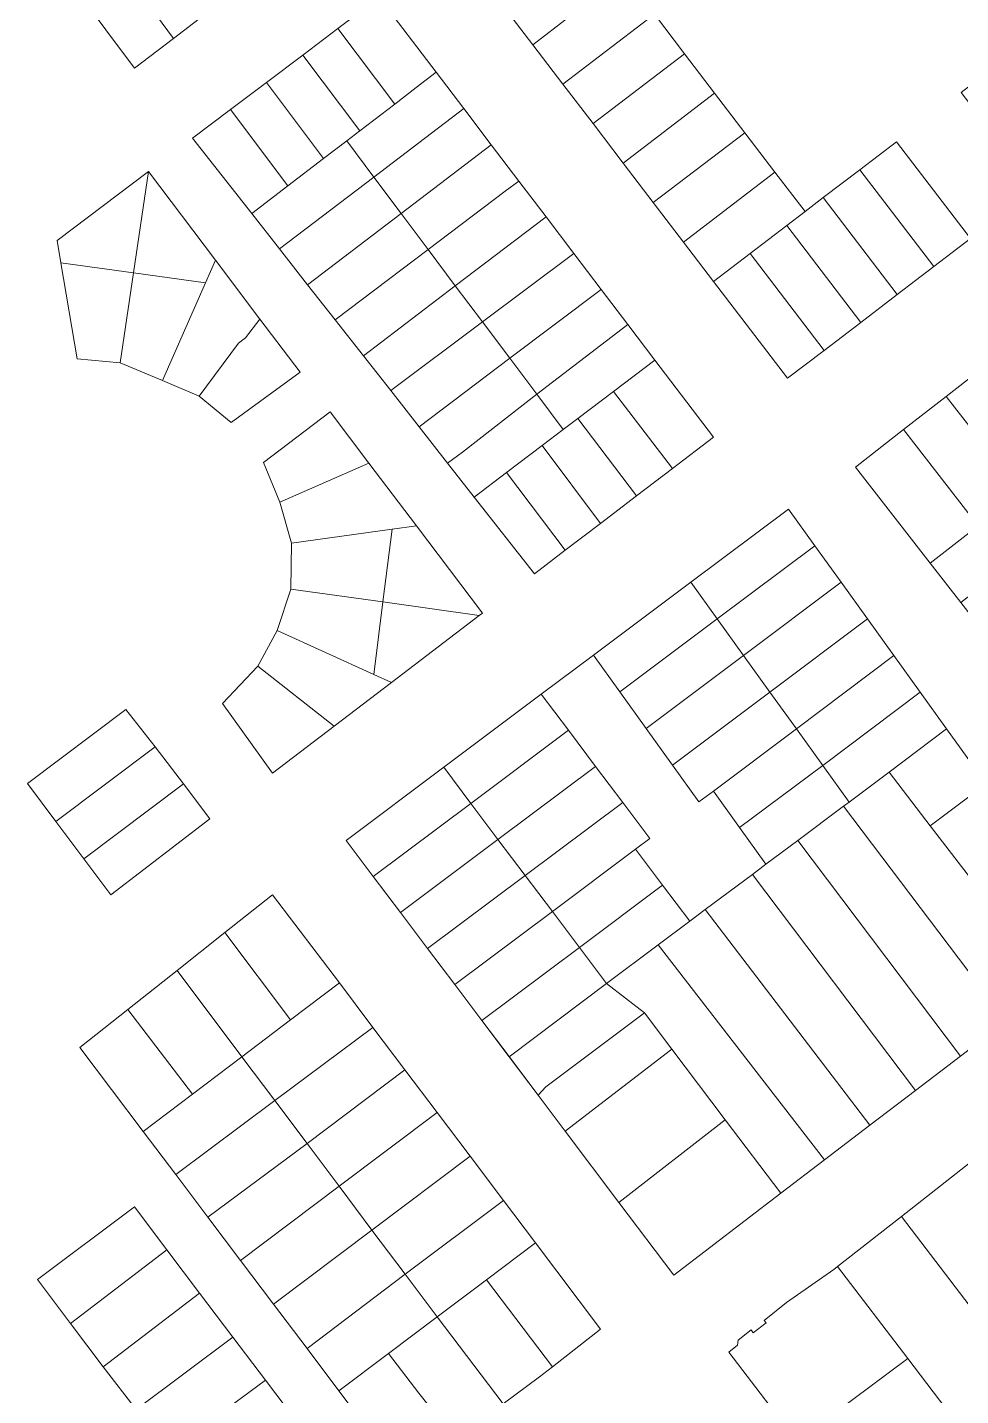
# Model space of a CAD drawing. Header units: metres. Extents: x 3873 to 16340, y -5213 to 3289.
# Drawn here: x 3873.4 to 4080.2, y 1516.9 to 1820 of the extents above; entities that cross this region are included whole.
import ezdxf

# ---------------------------------------------------------------- set-up
doc = ezdxf.new("R2010")
doc.units = ezdxf.units.M
doc.layers.add('CONTEXTO-MANZANAS', color=8, linetype='Continuous', lineweight=0, plot=False)
doc.layers.add('CONTEXTO-PARCELAS', color=9, linetype='Continuous', lineweight=0, plot=False)

msp = doc.modelspace()

# ---------------------------------------------------------------- linework, layer by layer
at = {"layer": 'CONTEXTO-MANZANAS'}
for points in [[(4120.8, 1836.59), (4137.19, 1815.13), (4129.09, 1808.94), (4120.98, 1802.75), (4112.87, 1796.56), (4104.77, 1790.37), (4096.66, 1784.17), (4082.35, 1773.25), (4074.25, 1767.06), (4066.14, 1760.87), (4058.04, 1754.68), (4049.93, 1748.49), (4041.82, 1742.3), (4025.44, 1763.75), (4018.76, 1772.5), (4012.08, 1781.24), (4005.41, 1789.98), (3998.73, 1798.72), (3992.05, 1807.46), (3985.38, 1816.21), (3968.99, 1837.67)], [(3934.41, 1813.91), (3942.22, 1819.82), (3951.35, 1826.73), (3963.97, 1810.1), (3970.1, 1802.04), (3976.19, 1794.04), (3982.29, 1786.01), (3988.32, 1778.07), (3994.5, 1769.94), (4000.54, 1762.01), (4006.44, 1754.23), (4012.44, 1746.32), (4025.41, 1729.23), (4016.32, 1722.29), (4008.38, 1716.26), (4000.38, 1710.16), (3992.57, 1704.23), (3985.75, 1699.01), (3972.41, 1716.01), (3966.5, 1723.54), (3960.19, 1731.57), (3953.91, 1739.57), (3947.85, 1747.29), (3941.63, 1755.23), (3935.5, 1763.01), (3929.25, 1770.98), (3923.13, 1778.79), (3910, 1795.48), (3918.44, 1801.85), (3926.38, 1807.85), (3934.41, 1813.91)], [(4056.85, 1722.63), (4067.5, 1730.93), (4076.97, 1738.3), (4086.44, 1745.67), (4097.09, 1753.96), (4113.68, 1732.66), (4120.43, 1723.98), (4127.19, 1715.3), (4133.95, 1706.62), (4140.71, 1697.94), (4147.46, 1689.26), (4154.22, 1680.58), (4170.81, 1659.28), (4160.16, 1650.98), (4150.69, 1643.61), (4130.57, 1627.95), (4113.98, 1649.25), (4107.22, 1657.93), (4100.47, 1666.61), (4093.71, 1675.29), (4086.95, 1683.97), (4080.19, 1692.65), (4073.44, 1701.33), (4056.85, 1722.63)], [(4090.29, 1599.88), (4080.16, 1592.16), (4070.19, 1584.57), (4060.04, 1576.82), (4050, 1569.16), (4040.32, 1561.76), (4016.6, 1543.66), (4004.47, 1559.73), (3992.57, 1575.54), (3986.6, 1583.48), (3980.13, 1592.04), (3974.12, 1600.01), (3968.11, 1608), (3962.09, 1615.98), (3956.07, 1623.97), (3950.05, 1631.96), (3944.04, 1639.95), (3965.65, 1656.13), (3987.26, 1672.32), (3998.81, 1680.97), (4020.42, 1697.16), (4042.04, 1713.35), (4047.87, 1705.23), (4053.71, 1697.11), (4059.55, 1688.99), (4065.39, 1680.87), (4071.23, 1672.75), (4077.07, 1664.63)], [(4077.07, 1664.63), (4085.82, 1652.45)], [(3956.82, 1498.88), (3942.41, 1518.01), (3935.38, 1527.35), (3927.91, 1537.23), (3920.63, 1546.88), (3913.38, 1556.51), (3906.29, 1565.91), (3899.1, 1575.45), (3885.07, 1594.07), (3895.69, 1602.51), (3906.57, 1611.13), (3917.16, 1619.51), (3927.75, 1627.91)], [(3927.75, 1627.91), (3942.54, 1608.35), (3949.97, 1598.51), (3957.07, 1589.1), (3964.22, 1579.63), (3971.5, 1569.98), (3978.88, 1560.2), (3986, 1550.76), (4000.41, 1531.66), (3989.79, 1523.35), (3986.85, 1521.07), (3978.85, 1515.16)], [(4043.91, 1506.82), (4028.82, 1526.57), (4030.75, 1528.1), (4030.91, 1529.23), (4033.75, 1531.48), (4034.22, 1530.82), (4037.07, 1533.04), (4036.66, 1533.57), (4041.6, 1537.6), (4052.1, 1544.85), (4052.91, 1545.51), (4067.07, 1556.63), (4081.22, 1567.76), (4091.84, 1576.09), (4102.44, 1584.45), (4113.07, 1592.79), (4123.69, 1601.13)]]:
    msp.add_lwpolyline(points, dxfattribs=at)
at = {"layer": 'CONTEXTO-PARCELAS'}
for points in [[(3905.79, 1817.6), (3887.16, 1842.85), (3895.82, 1849.29), (3914.63, 1824.38), (3905.79, 1817.6)], [(3905.79, 1817.6), (3887.16, 1842.85), (3895.82, 1849.29), (3914.63, 1824.38), (3905.79, 1817.6)], [(3905.79, 1817.6), (3887.16, 1842.85), (3895.82, 1849.29), (3914.63, 1824.38), (3905.79, 1817.6)], [(3977.1, 1843.86), (3993.48, 1822.4), (3985.38, 1816.21), (3968.99, 1837.67), (3977.1, 1843.86)], [(3977.1, 1843.86), (3993.48, 1822.4), (3985.38, 1816.21), (3968.99, 1837.67), (3977.1, 1843.86)], [(3897.16, 1810.98), (3878.32, 1836.23), (3887.16, 1842.85), (3905.79, 1817.6), (3897.16, 1810.98)], [(3897.16, 1810.98), (3878.32, 1836.23), (3887.16, 1842.85), (3905.79, 1817.6), (3897.16, 1810.98)], [(3897.16, 1810.98), (3878.32, 1836.23), (3887.16, 1842.85), (3905.79, 1817.6), (3897.16, 1810.98)], [(4012.32, 1822.94), (3992.05, 1807.46), (3985.38, 1816.21), (3993.48, 1822.4), (4001.59, 1828.59), (4005.64, 1831.68), (4012.32, 1822.94)], [(4012.32, 1822.94), (3992.05, 1807.46), (3985.38, 1816.21), (3993.48, 1822.4), (4001.59, 1828.59), (4005.64, 1831.68), (4012.32, 1822.94)], [(3954.79, 1803.07), (3942.22, 1819.82), (3951.35, 1826.73), (3963.97, 1810.1), (3959.57, 1806.73), (3954.79, 1803.07)], [(3954.79, 1803.07), (3942.22, 1819.82), (3951.35, 1826.73), (3963.97, 1810.1), (3959.57, 1806.73), (3954.79, 1803.07)], [(3954.79, 1803.07), (3942.22, 1819.82), (3951.35, 1826.73), (3963.97, 1810.1), (3959.57, 1806.73), (3954.79, 1803.07)], [(4012.32, 1822.94), (4019, 1814.2), (3998.73, 1798.72), (3992.05, 1807.46), (4012.32, 1822.94)], [(4012.32, 1822.94), (4019, 1814.2), (3998.73, 1798.72), (3992.05, 1807.46), (4012.32, 1822.94)], [(4100.54, 1821.11), (4096.49, 1818.01), (4088.38, 1811.82), (4080.27, 1805.63), (4096.66, 1784.17), (4082.35, 1773.25), (4065.97, 1794.71), (4057.86, 1788.52), (4049.75, 1782.33), (4045.7, 1779.23), (4039.02, 1787.97), (4032.35, 1796.72), (4025.67, 1805.46), (4019, 1814.2), (4012.32, 1822.94)], [(4100.54, 1821.11), (4096.49, 1818.01), (4088.38, 1811.82), (4080.27, 1805.63), (4096.66, 1784.17), (4082.35, 1773.25), (4065.97, 1794.71), (4057.86, 1788.52), (4049.75, 1782.33), (4045.7, 1779.23), (4039.02, 1787.97), (4032.35, 1796.72), (4025.67, 1805.46), (4019, 1814.2), (4012.32, 1822.94)], [(3947.07, 1797.13), (3934.41, 1813.91), (3942.22, 1819.82), (3954.79, 1803.07), (3947.07, 1797.13)], [(3947.07, 1797.13), (3934.41, 1813.91), (3942.22, 1819.82), (3954.79, 1803.07), (3947.07, 1797.13)], [(3947.07, 1797.13), (3934.41, 1813.91), (3942.22, 1819.82), (3954.79, 1803.07), (3947.07, 1797.13)], [(3939, 1790.98), (3926.38, 1807.85), (3934.41, 1813.91), (3947.07, 1797.13), (3944.16, 1794.91), (3939, 1790.98)], [(3939, 1790.98), (3926.38, 1807.85), (3934.41, 1813.91), (3947.07, 1797.13), (3944.16, 1794.91), (3939, 1790.98)], [(3939, 1790.98), (3926.38, 1807.85), (3934.41, 1813.91), (3947.07, 1797.13), (3944.16, 1794.91), (3939, 1790.98)], [(4019, 1814.2), (4025.67, 1805.46), (4005.41, 1789.98), (3998.73, 1798.72), (4019, 1814.2)], [(4019, 1814.2), (4025.67, 1805.46), (4005.41, 1789.98), (3998.73, 1798.72), (4019, 1814.2)], [(3954.79, 1803.07), (3959.57, 1806.73), (3963.97, 1810.1), (3970.1, 1802.04), (3950.16, 1786.88), (3944.16, 1794.91), (3947.07, 1797.13), (3954.79, 1803.07)], [(3954.79, 1803.07), (3959.57, 1806.73), (3963.97, 1810.1), (3970.1, 1802.04), (3950.16, 1786.88), (3944.16, 1794.91), (3947.07, 1797.13), (3954.79, 1803.07)], [(3954.79, 1803.07), (3959.57, 1806.73), (3963.97, 1810.1), (3970.1, 1802.04), (3950.16, 1786.88), (3944.16, 1794.91), (3947.07, 1797.13), (3954.79, 1803.07)], [(3918.44, 1801.85), (3926.38, 1807.85), (3939, 1790.98), (3931.1, 1784.91), (3918.44, 1801.85)], [(3918.44, 1801.85), (3926.38, 1807.85), (3939, 1790.98), (3931.1, 1784.91), (3918.44, 1801.85)], [(3918.44, 1801.85), (3926.38, 1807.85), (3939, 1790.98), (3931.1, 1784.91), (3918.44, 1801.85)], [(4025.67, 1805.46), (4032.35, 1796.72), (4012.08, 1781.24), (4005.41, 1789.98), (4025.67, 1805.46)], [(4025.67, 1805.46), (4032.35, 1796.72), (4012.08, 1781.24), (4005.41, 1789.98), (4025.67, 1805.46)], [(3923.13, 1778.79), (3910, 1795.48), (3918.44, 1801.85), (3931.1, 1784.91), (3923.13, 1778.79)], [(3923.13, 1778.79), (3910, 1795.48), (3918.44, 1801.85), (3931.1, 1784.91), (3923.13, 1778.79)], [(3923.13, 1778.79), (3910, 1795.48), (3918.44, 1801.85), (3931.1, 1784.91), (3923.13, 1778.79)], [(3956.22, 1778.82), (3950.16, 1786.88), (3970.1, 1802.04), (3976.19, 1794.04), (3956.22, 1778.82)], [(3956.22, 1778.82), (3950.16, 1786.88), (3970.1, 1802.04), (3976.19, 1794.04), (3956.22, 1778.82)], [(3956.22, 1778.82), (3950.16, 1786.88), (3970.1, 1802.04), (3976.19, 1794.04), (3956.22, 1778.82)], [(3929.25, 1770.98), (3923.13, 1778.79), (3931.1, 1784.91), (3939, 1790.98), (3944.16, 1794.91), (3950.16, 1786.88), (3929.25, 1770.98)], [(3929.25, 1770.98), (3923.13, 1778.79), (3931.1, 1784.91), (3939, 1790.98), (3944.16, 1794.91), (3950.16, 1786.88), (3929.25, 1770.98)], [(3929.25, 1770.98), (3923.13, 1778.79), (3931.1, 1784.91), (3939, 1790.98), (3944.16, 1794.91), (3950.16, 1786.88), (3929.25, 1770.98)], [(4032.35, 1796.72), (4039.02, 1787.97), (4018.76, 1772.5), (4012.08, 1781.24), (4032.35, 1796.72)], [(4032.35, 1796.72), (4039.02, 1787.97), (4018.76, 1772.5), (4012.08, 1781.24), (4032.35, 1796.72)], [(4065.97, 1794.71), (4082.35, 1773.25), (4074.25, 1767.06), (4057.86, 1788.52), (4065.97, 1794.71)], [(4065.97, 1794.71), (4082.35, 1773.25), (4074.25, 1767.06), (4057.86, 1788.52), (4065.97, 1794.71)], [(3956.22, 1778.82), (3976.19, 1794.04), (3982.29, 1786.01), (3979.25, 1783.73), (3962.22, 1770.82), (3956.22, 1778.82)], [(3956.22, 1778.82), (3976.19, 1794.04), (3982.29, 1786.01), (3979.25, 1783.73), (3962.22, 1770.82), (3956.22, 1778.82)], [(3956.22, 1778.82), (3976.19, 1794.04), (3982.29, 1786.01), (3979.25, 1783.73), (3962.22, 1770.82), (3956.22, 1778.82)], [(4057.86, 1788.52), (4074.25, 1767.06), (4066.14, 1760.87), (4049.75, 1782.33), (4057.86, 1788.52)], [(4057.86, 1788.52), (4074.25, 1767.06), (4066.14, 1760.87), (4049.75, 1782.33), (4057.86, 1788.52)], [(3896.91, 1765.69), (3880.85, 1767.91), (3880.04, 1772.82), (3900.22, 1788.1), (3896.91, 1765.69)], [(3896.91, 1765.69), (3880.85, 1767.91), (3880.04, 1772.82), (3900.22, 1788.1), (3896.91, 1765.69)], [(3896.91, 1765.69), (3880.85, 1767.91), (3880.04, 1772.82), (3900.22, 1788.1), (3896.91, 1765.69)], [(3896.91, 1765.69), (3900.22, 1788.1), (3915.1, 1768.48), (3912.88, 1763.44), (3896.91, 1765.69)], [(3896.91, 1765.69), (3900.22, 1788.1), (3915.1, 1768.48), (3912.88, 1763.44), (3896.91, 1765.69)], [(3896.91, 1765.69), (3900.22, 1788.1), (3915.1, 1768.48), (3912.88, 1763.44), (3896.91, 1765.69)], [(3929.25, 1770.98), (3950.16, 1786.88), (3956.22, 1778.82), (3935.5, 1763.01), (3929.25, 1770.98)], [(3929.25, 1770.98), (3950.16, 1786.88), (3956.22, 1778.82), (3935.5, 1763.01), (3929.25, 1770.98)], [(3929.25, 1770.98), (3950.16, 1786.88), (3956.22, 1778.82), (3935.5, 1763.01), (3929.25, 1770.98)], [(3968.22, 1762.79), (3962.22, 1770.82), (3979.25, 1783.73), (3982.29, 1786.01), (3988.32, 1778.07), (3968.22, 1762.79)], [(3968.22, 1762.79), (3962.22, 1770.82), (3979.25, 1783.73), (3982.29, 1786.01), (3988.32, 1778.07), (3968.22, 1762.79)], [(3968.22, 1762.79), (3962.22, 1770.82), (3979.25, 1783.73), (3982.29, 1786.01), (3988.32, 1778.07), (3968.22, 1762.79)], [(4039.02, 1787.97), (4045.7, 1779.23), (4041.65, 1776.14), (4033.54, 1769.94), (4025.44, 1763.75), (4018.76, 1772.5), (4039.02, 1787.97)], [(4039.02, 1787.97), (4045.7, 1779.23), (4041.65, 1776.14), (4033.54, 1769.94), (4025.44, 1763.75), (4018.76, 1772.5), (4039.02, 1787.97)], [(4049.75, 1782.33), (4066.14, 1760.87), (4058.04, 1754.68), (4041.65, 1776.14), (4045.7, 1779.23), (4049.75, 1782.33)], [(4049.75, 1782.33), (4066.14, 1760.87), (4058.04, 1754.68), (4041.65, 1776.14), (4045.7, 1779.23), (4049.75, 1782.33)], [(3935.5, 1763.01), (3956.22, 1778.82), (3962.22, 1770.82), (3941.63, 1755.23), (3935.5, 1763.01)], [(3935.5, 1763.01), (3956.22, 1778.82), (3962.22, 1770.82), (3941.63, 1755.23), (3935.5, 1763.01)], [(3935.5, 1763.01), (3956.22, 1778.82), (3962.22, 1770.82), (3941.63, 1755.23), (3935.5, 1763.01)], [(3968.22, 1762.79), (3988.32, 1778.07), (3994.5, 1769.94), (3974.25, 1754.79), (3968.22, 1762.79)], [(3968.22, 1762.79), (3988.32, 1778.07), (3994.5, 1769.94), (3974.25, 1754.79), (3968.22, 1762.79)], [(3968.22, 1762.79), (3988.32, 1778.07), (3994.5, 1769.94), (3974.25, 1754.79), (3968.22, 1762.79)], [(4041.65, 1776.14), (4058.04, 1754.68), (4049.93, 1748.49), (4033.54, 1769.94), (4041.65, 1776.14)], [(4041.65, 1776.14), (4058.04, 1754.68), (4049.93, 1748.49), (4033.54, 1769.94), (4041.65, 1776.14)], [(3947.85, 1747.29), (3941.63, 1755.23), (3962.22, 1770.82), (3968.22, 1762.79), (3947.85, 1747.29)], [(3947.85, 1747.29), (3941.63, 1755.23), (3962.22, 1770.82), (3968.22, 1762.79), (3947.85, 1747.29)], [(3947.85, 1747.29), (3941.63, 1755.23), (3962.22, 1770.82), (3968.22, 1762.79), (3947.85, 1747.29)], [(3884.44, 1746.63), (3880.85, 1767.91), (3896.91, 1765.69), (3893.97, 1745.73), (3884.44, 1746.63)], [(3884.44, 1746.63), (3880.85, 1767.91), (3896.91, 1765.69), (3893.97, 1745.73), (3884.44, 1746.63)], [(3884.44, 1746.63), (3880.85, 1767.91), (3896.91, 1765.69), (3893.97, 1745.73), (3884.44, 1746.63)], [(3903.32, 1741.82), (3912.88, 1763.44), (3915.1, 1768.48), (3924.94, 1755.44), (3921.75, 1751.29), (3920.19, 1750.07), (3911.5, 1738.38), (3903.32, 1741.82)], [(3903.32, 1741.82), (3912.88, 1763.44), (3915.1, 1768.48), (3924.94, 1755.44), (3921.75, 1751.29), (3920.19, 1750.07), (3911.5, 1738.38), (3903.32, 1741.82)], [(3903.32, 1741.82), (3912.88, 1763.44), (3915.1, 1768.48), (3924.94, 1755.44), (3921.75, 1751.29), (3920.19, 1750.07), (3911.5, 1738.38), (3903.32, 1741.82)], [(3974.25, 1754.79), (3994.5, 1769.94), (4000.54, 1762.01), (3980.29, 1746.73), (3974.25, 1754.79)], [(3974.25, 1754.79), (3994.5, 1769.94), (4000.54, 1762.01), (3980.29, 1746.73), (3974.25, 1754.79)], [(3974.25, 1754.79), (3994.5, 1769.94), (4000.54, 1762.01), (3980.29, 1746.73), (3974.25, 1754.79)], [(4033.54, 1769.94), (4049.93, 1748.49), (4041.82, 1742.3), (4025.44, 1763.75), (4033.54, 1769.94)], [(4033.54, 1769.94), (4049.93, 1748.49), (4041.82, 1742.3), (4025.44, 1763.75), (4033.54, 1769.94)], [(3893.97, 1745.73), (3896.91, 1765.69), (3912.88, 1763.44), (3903.32, 1741.82), (3893.97, 1745.73)], [(3893.97, 1745.73), (3896.91, 1765.69), (3912.88, 1763.44), (3903.32, 1741.82), (3893.97, 1745.73)], [(3893.97, 1745.73), (3896.91, 1765.69), (3912.88, 1763.44), (3903.32, 1741.82), (3893.97, 1745.73)], [(3947.85, 1747.29), (3968.22, 1762.79), (3974.25, 1754.79), (3953.91, 1739.57), (3947.85, 1747.29)], [(3947.85, 1747.29), (3968.22, 1762.79), (3974.25, 1754.79), (3953.91, 1739.57), (3947.85, 1747.29)], [(3947.85, 1747.29), (3968.22, 1762.79), (3974.25, 1754.79), (3953.91, 1739.57), (3947.85, 1747.29)], [(3986.25, 1738.79), (3980.29, 1746.73), (4000.54, 1762.01), (4006.44, 1754.23), (3986.25, 1738.79)], [(3986.25, 1738.79), (3980.29, 1746.73), (4000.54, 1762.01), (4006.44, 1754.23), (3986.25, 1738.79)], [(3986.25, 1738.79), (3980.29, 1746.73), (4000.54, 1762.01), (4006.44, 1754.23), (3986.25, 1738.79)], [(3911.5, 1738.38), (3920.19, 1750.07), (3921.75, 1751.29), (3924.94, 1755.44), (3933.88, 1743.63), (3918.54, 1732.51), (3911.5, 1738.38)], [(3911.5, 1738.38), (3920.19, 1750.07), (3921.75, 1751.29), (3924.94, 1755.44), (3933.88, 1743.63), (3918.54, 1732.51), (3911.5, 1738.38)], [(3911.5, 1738.38), (3920.19, 1750.07), (3921.75, 1751.29), (3924.94, 1755.44), (3933.88, 1743.63), (3918.54, 1732.51), (3911.5, 1738.38)], [(3953.91, 1739.57), (3974.25, 1754.79), (3980.29, 1746.73), (3960.19, 1731.57), (3953.91, 1739.57)], [(3953.91, 1739.57), (3974.25, 1754.79), (3980.29, 1746.73), (3960.19, 1731.57), (3953.91, 1739.57)], [(3953.91, 1739.57), (3974.25, 1754.79), (3980.29, 1746.73), (3960.19, 1731.57), (3953.91, 1739.57)], [(3986.25, 1738.79), (4006.44, 1754.23), (4012.44, 1746.32), (4003.25, 1739.35), (3995.38, 1733.38), (3992.13, 1730.94), (3986.25, 1738.79)], [(3986.25, 1738.79), (4006.44, 1754.23), (4012.44, 1746.32), (4003.25, 1739.35), (3995.38, 1733.38), (3992.13, 1730.94), (3986.25, 1738.79)], [(3986.25, 1738.79), (4006.44, 1754.23), (4012.44, 1746.32), (4003.25, 1739.35), (3995.38, 1733.38), (3992.13, 1730.94), (3986.25, 1738.79)], [(3966.5, 1723.54), (3960.19, 1731.57), (3980.29, 1746.73), (3986.25, 1738.79), (3969.79, 1725.91), (3966.5, 1723.54)], [(3966.5, 1723.54), (3960.19, 1731.57), (3980.29, 1746.73), (3986.25, 1738.79), (3969.79, 1725.91), (3966.5, 1723.54)], [(3966.5, 1723.54), (3960.19, 1731.57), (3980.29, 1746.73), (3986.25, 1738.79), (3969.79, 1725.91), (3966.5, 1723.54)], [(4016.32, 1722.29), (4003.25, 1739.35), (4012.44, 1746.32), (4025.41, 1729.23), (4016.32, 1722.29)], [(4016.32, 1722.29), (4003.25, 1739.35), (4012.44, 1746.32), (4025.41, 1729.23), (4016.32, 1722.29)], [(4016.32, 1722.29), (4003.25, 1739.35), (4012.44, 1746.32), (4025.41, 1729.23), (4016.32, 1722.29)], [(4086.44, 1745.67), (4103.02, 1724.36), (4093.56, 1716.99), (4076.97, 1738.3), (4086.44, 1745.67)], [(4086.44, 1745.67), (4103.02, 1724.36), (4093.56, 1716.99), (4076.97, 1738.3), (4086.44, 1745.67)], [(3972.41, 1716.01), (3966.5, 1723.54), (3969.79, 1725.91), (3986.25, 1738.79), (3992.13, 1730.94), (3987.5, 1727.44), (3979.6, 1721.44), (3972.41, 1716.01)], [(3972.41, 1716.01), (3966.5, 1723.54), (3969.79, 1725.91), (3986.25, 1738.79), (3992.13, 1730.94), (3987.5, 1727.44), (3979.6, 1721.44), (3972.41, 1716.01)], [(3972.41, 1716.01), (3966.5, 1723.54), (3969.79, 1725.91), (3986.25, 1738.79), (3992.13, 1730.94), (3987.5, 1727.44), (3979.6, 1721.44), (3972.41, 1716.01)], [(4008.38, 1716.26), (3995.38, 1733.38), (4003.25, 1739.35), (4016.32, 1722.29), (4008.38, 1716.26)], [(4008.38, 1716.26), (3995.38, 1733.38), (4003.25, 1739.35), (4016.32, 1722.29), (4008.38, 1716.26)], [(4008.38, 1716.26), (3995.38, 1733.38), (4003.25, 1739.35), (4016.32, 1722.29), (4008.38, 1716.26)], [(4076.97, 1738.3), (4093.56, 1716.99), (4084.09, 1709.62), (4067.5, 1730.93), (4076.97, 1738.3)], [(4076.97, 1738.3), (4093.56, 1716.99), (4084.09, 1709.62), (4067.5, 1730.93), (4076.97, 1738.3)], [(3929.38, 1714.85), (3925.75, 1723.66), (3940.5, 1734.88), (3949.1, 1723.54), (3929.38, 1714.85)], [(3929.38, 1714.85), (3925.75, 1723.66), (3940.5, 1734.88), (3949.1, 1723.54), (3929.38, 1714.85)], [(3929.38, 1714.85), (3925.75, 1723.66), (3940.5, 1734.88), (3949.1, 1723.54), (3929.38, 1714.85)], [(4000.38, 1710.16), (3987.5, 1727.44), (3992.13, 1730.94), (3995.38, 1733.38), (4008.38, 1716.26), (4000.38, 1710.16)], [(4000.38, 1710.16), (3987.5, 1727.44), (3992.13, 1730.94), (3995.38, 1733.38), (4008.38, 1716.26), (4000.38, 1710.16)], [(4000.38, 1710.16), (3987.5, 1727.44), (3992.13, 1730.94), (3995.38, 1733.38), (4008.38, 1716.26), (4000.38, 1710.16)], [(4067.5, 1730.93), (4084.09, 1709.62), (4073.44, 1701.33), (4056.85, 1722.63), (4067.5, 1730.93)], [(4067.5, 1730.93), (4084.09, 1709.62), (4073.44, 1701.33), (4056.85, 1722.63), (4067.5, 1730.93)], [(3979.6, 1721.44), (3987.5, 1727.44), (4000.38, 1710.16), (3992.57, 1704.23), (3979.6, 1721.44)], [(3979.6, 1721.44), (3987.5, 1727.44), (4000.38, 1710.16), (3992.57, 1704.23), (3979.6, 1721.44)], [(3979.6, 1721.44), (3987.5, 1727.44), (4000.38, 1710.16), (3992.57, 1704.23), (3979.6, 1721.44)], [(3931.94, 1705.82), (3929.38, 1714.85), (3949.1, 1723.54), (3959.6, 1709.66), (3954.25, 1708.91), (3931.94, 1705.82)], [(3931.94, 1705.82), (3929.38, 1714.85), (3949.1, 1723.54), (3959.6, 1709.66), (3954.25, 1708.91), (3931.94, 1705.82)], [(3931.94, 1705.82), (3929.38, 1714.85), (3949.1, 1723.54), (3959.6, 1709.66), (3954.25, 1708.91), (3931.94, 1705.82)], [(3985.75, 1699.01), (3972.41, 1716.01), (3979.6, 1721.44), (3992.57, 1704.23), (3985.75, 1699.01)], [(3985.75, 1699.01), (3972.41, 1716.01), (3979.6, 1721.44), (3992.57, 1704.23), (3985.75, 1699.01)], [(3985.75, 1699.01), (3972.41, 1716.01), (3979.6, 1721.44), (3992.57, 1704.23), (3985.75, 1699.01)], [(4093.56, 1716.99), (4100.31, 1708.31), (4080.19, 1692.65), (4073.44, 1701.33), (4084.09, 1709.62), (4093.56, 1716.99)], [(4093.56, 1716.99), (4100.31, 1708.31), (4080.19, 1692.65), (4073.44, 1701.33), (4084.09, 1709.62), (4093.56, 1716.99)], [(4020.42, 1697.16), (4042.04, 1713.35), (4047.87, 1705.23), (4026.26, 1689.04), (4020.42, 1697.16)], [(4020.42, 1697.16), (4042.04, 1713.35), (4047.87, 1705.23), (4026.26, 1689.04), (4020.42, 1697.16)], [(3952.19, 1692.76), (3954.25, 1708.91), (3959.6, 1709.66), (3974.25, 1690.29), (3973.5, 1689.73), (3952.19, 1692.76)], [(3952.19, 1692.76), (3954.25, 1708.91), (3959.6, 1709.66), (3974.25, 1690.29), (3973.5, 1689.73), (3952.19, 1692.76)], [(3952.19, 1692.76), (3954.25, 1708.91), (3959.6, 1709.66), (3974.25, 1690.29), (3973.5, 1689.73), (3952.19, 1692.76)], [(3952.19, 1692.76), (3931.79, 1695.63), (3931.94, 1705.82), (3954.25, 1708.91), (3952.19, 1692.76)], [(3952.19, 1692.76), (3931.79, 1695.63), (3931.94, 1705.82), (3954.25, 1708.91), (3952.19, 1692.76)], [(3952.19, 1692.76), (3931.79, 1695.63), (3931.94, 1705.82), (3954.25, 1708.91), (3952.19, 1692.76)], [(4026.26, 1689.04), (4047.87, 1705.23), (4053.71, 1697.11), (4032.1, 1680.92), (4026.26, 1689.04)], [(4026.26, 1689.04), (4047.87, 1705.23), (4053.71, 1697.11), (4032.1, 1680.92), (4026.26, 1689.04)], [(3928.75, 1686.44), (3931.79, 1695.63), (3952.19, 1692.76), (3950.16, 1676.69), (3928.75, 1686.44)], [(3928.75, 1686.44), (3931.79, 1695.63), (3952.19, 1692.76), (3950.16, 1676.69), (3928.75, 1686.44)], [(3928.75, 1686.44), (3931.79, 1695.63), (3952.19, 1692.76), (3950.16, 1676.69), (3928.75, 1686.44)], [(3998.81, 1680.97), (4020.42, 1697.16), (4026.26, 1689.04), (4004.65, 1672.85), (3998.81, 1680.97)], [(3998.81, 1680.97), (4020.42, 1697.16), (4026.26, 1689.04), (4004.65, 1672.85), (3998.81, 1680.97)], [(4032.1, 1680.92), (4053.71, 1697.11), (4059.55, 1688.99), (4037.94, 1672.8), (4032.1, 1680.92)], [(4032.1, 1680.92), (4053.71, 1697.11), (4059.55, 1688.99), (4037.94, 1672.8), (4032.1, 1680.92)], [(3954.07, 1674.91), (3950.16, 1676.69), (3952.19, 1692.76), (3973.5, 1689.73), (3954.07, 1674.91)], [(3954.07, 1674.91), (3950.16, 1676.69), (3952.19, 1692.76), (3973.5, 1689.73), (3954.07, 1674.91)], [(3954.07, 1674.91), (3950.16, 1676.69), (3952.19, 1692.76), (3973.5, 1689.73), (3954.07, 1674.91)], [(4004.65, 1672.85), (4026.26, 1689.04), (4032.1, 1680.92), (4010.49, 1664.73), (4004.65, 1672.85)], [(4004.65, 1672.85), (4026.26, 1689.04), (4032.1, 1680.92), (4010.49, 1664.73), (4004.65, 1672.85)], [(4037.94, 1672.8), (4059.55, 1688.99), (4065.39, 1680.87), (4043.78, 1664.68), (4037.94, 1672.8)], [(4037.94, 1672.8), (4059.55, 1688.99), (4065.39, 1680.87), (4043.78, 1664.68), (4037.94, 1672.8)], [(3941.38, 1665.23), (3924.5, 1678.51), (3928.75, 1686.44), (3950.16, 1676.69), (3954.07, 1674.91), (3941.38, 1665.23)], [(3941.38, 1665.23), (3924.5, 1678.51), (3928.75, 1686.44), (3950.16, 1676.69), (3954.07, 1674.91), (3941.38, 1665.23)], [(3941.38, 1665.23), (3924.5, 1678.51), (3928.75, 1686.44), (3950.16, 1676.69), (3954.07, 1674.91), (3941.38, 1665.23)], [(4025.41, 1650.82), (4031.21, 1642.77), (4037.04, 1634.66), (4034.04, 1632.41), (4023.6, 1624.6), (4020.15, 1622.01), (4014.14, 1629.99), (4008.12, 1637.97), (4011.33, 1640.37), (4005.31, 1648.36), (3999.29, 1656.34), (3993.27, 1664.33), (3987.26, 1672.32), (3998.81, 1680.97), (4004.65, 1672.85), (4010.49, 1664.73), (4016.32, 1656.61), (4022.16, 1648.49), (4025.41, 1650.82)], [(4025.41, 1650.82), (4031.21, 1642.77), (4037.04, 1634.66), (4034.04, 1632.41), (4023.6, 1624.6), (4020.15, 1622.01), (4014.14, 1629.99), (4008.12, 1637.97), (4011.33, 1640.37), (4005.31, 1648.36), (3999.29, 1656.34), (3993.27, 1664.33), (3987.26, 1672.32), (3998.81, 1680.97), (4004.65, 1672.85), (4010.49, 1664.73), (4016.32, 1656.61), (4022.16, 1648.49), (4025.41, 1650.82)], [(4010.49, 1664.73), (4032.1, 1680.92), (4037.94, 1672.8), (4016.32, 1656.61), (4010.49, 1664.73)], [(4010.49, 1664.73), (4032.1, 1680.92), (4037.94, 1672.8), (4016.32, 1656.61), (4010.49, 1664.73)], [(4043.78, 1664.68), (4065.39, 1680.87), (4071.23, 1672.75), (4049.62, 1656.56), (4043.78, 1664.68)], [(4043.78, 1664.68), (4065.39, 1680.87), (4071.23, 1672.75), (4049.62, 1656.56), (4043.78, 1664.68)], [(3927.75, 1654.85), (3916.63, 1670.23), (3924.5, 1678.51), (3941.38, 1665.23), (3927.75, 1654.85)], [(3927.75, 1654.85), (3916.63, 1670.23), (3924.5, 1678.51), (3941.38, 1665.23), (3927.75, 1654.85)], [(3927.75, 1654.85), (3916.63, 1670.23), (3924.5, 1678.51), (3941.38, 1665.23), (3927.75, 1654.85)], [(3987.26, 1672.32), (3993.27, 1664.33), (3971.66, 1648.15), (3965.65, 1656.13), (3987.26, 1672.32)], [(3987.26, 1672.32), (3993.27, 1664.33), (3971.66, 1648.15), (3965.65, 1656.13), (3987.26, 1672.32)], [(4016.32, 1656.61), (4037.94, 1672.8), (4043.78, 1664.68), (4025.41, 1650.82), (4022.16, 1648.49), (4016.32, 1656.61)], [(4016.32, 1656.61), (4037.94, 1672.8), (4043.78, 1664.68), (4025.41, 1650.82), (4022.16, 1648.49), (4016.32, 1656.61)], [(4049.62, 1656.56), (4071.23, 1672.75), (4077.07, 1664.63), (4064.32, 1655.07), (4055.46, 1648.44), (4049.62, 1656.56)], [(4049.62, 1656.56), (4071.23, 1672.75), (4077.07, 1664.63), (4064.32, 1655.07), (4055.46, 1648.44), (4049.62, 1656.56)], [(3873.41, 1652.54), (3895.22, 1668.94), (3901.72, 1660.7), (3879.75, 1644.1), (3873.41, 1652.54)], [(3873.41, 1652.54), (3895.22, 1668.94), (3901.72, 1660.7), (3879.75, 1644.1), (3873.41, 1652.54)], [(3873.41, 1652.54), (3895.22, 1668.94), (3901.72, 1660.7), (3879.75, 1644.1), (3873.41, 1652.54)], [(3993.27, 1664.33), (3999.29, 1656.34), (3977.68, 1640.16), (3971.66, 1648.15), (3993.27, 1664.33)], [(3993.27, 1664.33), (3999.29, 1656.34), (3977.68, 1640.16), (3971.66, 1648.15), (3993.27, 1664.33)], [(4025.41, 1650.82), (4043.78, 1664.68), (4049.62, 1656.56), (4031.21, 1642.77), (4025.41, 1650.82)], [(4025.41, 1650.82), (4043.78, 1664.68), (4049.62, 1656.56), (4031.21, 1642.77), (4025.41, 1650.82)], [(4077.07, 1664.63), (4085.82, 1652.45), (4073.44, 1643.2), (4064.32, 1655.07), (4077.07, 1664.63)], [(4077.07, 1664.63), (4085.82, 1652.45), (4073.44, 1643.2), (4064.32, 1655.07), (4077.07, 1664.63)], [(3885.91, 1635.88), (3879.75, 1644.1), (3901.72, 1660.7), (3908, 1652.45), (3885.91, 1635.88)], [(3885.91, 1635.88), (3879.75, 1644.1), (3901.72, 1660.7), (3908, 1652.45), (3885.91, 1635.88)], [(3885.91, 1635.88), (3879.75, 1644.1), (3901.72, 1660.7), (3908, 1652.45), (3885.91, 1635.88)], [(3965.65, 1656.13), (3971.66, 1648.15), (3950.05, 1631.96), (3944.04, 1639.95), (3965.65, 1656.13)], [(3965.65, 1656.13), (3971.66, 1648.15), (3950.05, 1631.96), (3944.04, 1639.95), (3965.65, 1656.13)], [(3999.29, 1656.34), (4005.31, 1648.36), (3983.7, 1632.17), (3977.68, 1640.16), (3999.29, 1656.34)], [(3999.29, 1656.34), (4005.31, 1648.36), (3983.7, 1632.17), (3977.68, 1640.16), (3999.29, 1656.34)], [(4031.21, 1642.77), (4049.62, 1656.56), (4055.46, 1648.44), (4054.25, 1647.54), (4044.1, 1639.94), (4037.04, 1634.66), (4031.21, 1642.77)], [(4031.21, 1642.77), (4049.62, 1656.56), (4055.46, 1648.44), (4054.25, 1647.54), (4044.1, 1639.94), (4037.04, 1634.66), (4031.21, 1642.77)], [(4090.29, 1599.88), (4054.25, 1647.54), (4055.46, 1648.44), (4064.32, 1655.07), (4073.44, 1643.2), (4082.38, 1631.54), (4100.63, 1607.79), (4090.29, 1599.88)], [(4090.29, 1599.88), (4054.25, 1647.54), (4055.46, 1648.44), (4064.32, 1655.07), (4073.44, 1643.2), (4082.38, 1631.54), (4100.63, 1607.79), (4090.29, 1599.88)], [(3885.91, 1635.88), (3908, 1652.45), (3913.85, 1644.73), (3891.91, 1627.88), (3885.91, 1635.88)], [(3885.91, 1635.88), (3908, 1652.45), (3913.85, 1644.73), (3891.91, 1627.88), (3885.91, 1635.88)], [(3885.91, 1635.88), (3908, 1652.45), (3913.85, 1644.73), (3891.91, 1627.88), (3885.91, 1635.88)], [(4085.82, 1652.45), (4094.32, 1640.63), (4082.38, 1631.54), (4073.44, 1643.2), (4085.82, 1652.45)], [(4085.82, 1652.45), (4094.32, 1640.63), (4082.38, 1631.54), (4073.44, 1643.2), (4085.82, 1652.45)], [(3971.66, 1648.15), (3977.68, 1640.16), (3956.07, 1623.97), (3950.05, 1631.96), (3971.66, 1648.15)], [(3971.66, 1648.15), (3977.68, 1640.16), (3956.07, 1623.97), (3950.05, 1631.96), (3971.66, 1648.15)], [(4005.31, 1648.36), (4011.33, 1640.37), (4008.12, 1637.97), (3989.72, 1624.18), (3983.7, 1632.17), (4005.31, 1648.36)], [(4005.31, 1648.36), (4011.33, 1640.37), (4008.12, 1637.97), (3989.72, 1624.18), (3983.7, 1632.17), (4005.31, 1648.36)], [(4044.1, 1639.94), (4054.25, 1647.54), (4090.29, 1599.88), (4080.16, 1592.16), (4044.1, 1639.94)], [(4044.1, 1639.94), (4054.25, 1647.54), (4090.29, 1599.88), (4080.16, 1592.16), (4044.1, 1639.94)], [(3977.68, 1640.16), (3983.7, 1632.17), (3962.09, 1615.98), (3956.07, 1623.97), (3977.68, 1640.16)], [(3977.68, 1640.16), (3983.7, 1632.17), (3962.09, 1615.98), (3956.07, 1623.97), (3977.68, 1640.16)], [(4034.04, 1632.41), (4037.04, 1634.66), (4044.1, 1639.94), (4080.16, 1592.16), (4070.19, 1584.57), (4034.04, 1632.41)], [(4034.04, 1632.41), (4037.04, 1634.66), (4044.1, 1639.94), (4080.16, 1592.16), (4070.19, 1584.57), (4034.04, 1632.41)], [(4008.12, 1637.97), (4014.14, 1629.99), (3995.73, 1616.2), (3989.72, 1624.18), (4008.12, 1637.97)], [(4008.12, 1637.97), (4014.14, 1629.99), (3995.73, 1616.2), (3989.72, 1624.18), (4008.12, 1637.97)], [(3983.7, 1632.17), (3989.72, 1624.18), (3968.11, 1608), (3962.09, 1615.98), (3983.7, 1632.17)], [(3983.7, 1632.17), (3989.72, 1624.18), (3968.11, 1608), (3962.09, 1615.98), (3983.7, 1632.17)], [(4060.04, 1576.82), (4023.6, 1624.6), (4034.04, 1632.41), (4070.19, 1584.57), (4060.04, 1576.82)], [(4060.04, 1576.82), (4023.6, 1624.6), (4034.04, 1632.41), (4070.19, 1584.57), (4060.04, 1576.82)], [(3917.16, 1619.51), (3927.75, 1627.91), (3942.54, 1608.35), (3931.69, 1600.16), (3917.16, 1619.51)], [(3917.16, 1619.51), (3927.75, 1627.91), (3942.54, 1608.35), (3931.69, 1600.16), (3917.16, 1619.51)], [(3917.16, 1619.51), (3927.75, 1627.91), (3942.54, 1608.35), (3931.69, 1600.16), (3917.16, 1619.51)], [(4020.15, 1622.01), (4013.19, 1616.79), (4001.75, 1608.21), (3995.73, 1616.2), (4014.14, 1629.99), (4020.15, 1622.01)], [(4020.15, 1622.01), (4013.19, 1616.79), (4001.75, 1608.21), (3995.73, 1616.2), (4014.14, 1629.99), (4020.15, 1622.01)], [(3989.72, 1624.18), (3995.73, 1616.2), (3974.12, 1600.01), (3968.11, 1608), (3989.72, 1624.18)], [(3989.72, 1624.18), (3995.73, 1616.2), (3974.12, 1600.01), (3968.11, 1608), (3989.72, 1624.18)], [(4050, 1569.16), (4013.19, 1616.79), (4020.15, 1622.01), (4023.6, 1624.6), (4060.04, 1576.82), (4050, 1569.16)], [(4050, 1569.16), (4013.19, 1616.79), (4020.15, 1622.01), (4023.6, 1624.6), (4060.04, 1576.82), (4050, 1569.16)], [(3906.57, 1611.13), (3917.16, 1619.51), (3931.69, 1600.16), (3920.94, 1592.01), (3906.57, 1611.13)], [(3906.57, 1611.13), (3917.16, 1619.51), (3931.69, 1600.16), (3920.94, 1592.01), (3906.57, 1611.13)], [(3906.57, 1611.13), (3917.16, 1619.51), (3931.69, 1600.16), (3920.94, 1592.01), (3906.57, 1611.13)], [(3995.73, 1616.2), (4001.75, 1608.21), (3980.14, 1592.02), (3974.12, 1600.01), (3995.73, 1616.2)], [(3995.73, 1616.2), (4001.75, 1608.21), (3980.14, 1592.02), (3974.12, 1600.01), (3995.73, 1616.2)], [(4013.19, 1616.79), (4050, 1569.16), (4040.32, 1561.76), (4028.04, 1578.01), (4016.19, 1593.66), (4010.1, 1601.73), (4001.75, 1608.21), (4013.19, 1616.79)], [(4013.19, 1616.79), (4050, 1569.16), (4040.32, 1561.76), (4028.04, 1578.01), (4016.19, 1593.66), (4010.1, 1601.73), (4001.75, 1608.21), (4013.19, 1616.79)], [(3895.69, 1602.51), (3906.57, 1611.13), (3920.94, 1592.01), (3910, 1583.73), (3895.69, 1602.51)], [(3895.69, 1602.51), (3906.57, 1611.13), (3920.94, 1592.01), (3910, 1583.73), (3895.69, 1602.51)], [(3895.69, 1602.51), (3906.57, 1611.13), (3920.94, 1592.01), (3910, 1583.73), (3895.69, 1602.51)], [(3931.69, 1600.16), (3942.54, 1608.35), (3949.97, 1598.51), (3928.25, 1582.29), (3920.94, 1592.01), (3931.69, 1600.16)], [(3931.69, 1600.16), (3942.54, 1608.35), (3949.97, 1598.51), (3928.25, 1582.29), (3920.94, 1592.01), (3931.69, 1600.16)], [(3931.69, 1600.16), (3942.54, 1608.35), (3949.97, 1598.51), (3928.25, 1582.29), (3920.94, 1592.01), (3931.69, 1600.16)], [(3980.14, 1592.02), (4001.75, 1608.21), (4010.1, 1601.73), (3988.25, 1585.38), (3986.6, 1583.48), (3980.14, 1592.02)], [(3980.14, 1592.02), (4001.75, 1608.21), (4010.1, 1601.73), (3988.25, 1585.38), (3986.6, 1583.48), (3980.14, 1592.02)], [(3899.1, 1575.45), (3885.07, 1594.07), (3895.69, 1602.51), (3910, 1583.73), (3899.1, 1575.45)], [(3899.1, 1575.45), (3885.07, 1594.07), (3895.69, 1602.51), (3910, 1583.73), (3899.1, 1575.45)], [(3899.1, 1575.45), (3885.07, 1594.07), (3895.69, 1602.51), (3910, 1583.73), (3899.1, 1575.45)], [(3992.57, 1575.54), (3986.6, 1583.48), (3988.25, 1585.38), (4010.1, 1601.73), (4016.19, 1593.66), (3992.57, 1575.54)], [(3992.57, 1575.54), (3986.6, 1583.48), (3988.25, 1585.38), (4010.1, 1601.73), (4016.19, 1593.66), (3992.57, 1575.54)], [(3928.25, 1582.29), (3949.97, 1598.51), (3957.07, 1589.1), (3935.38, 1572.82), (3928.25, 1582.29)], [(3928.25, 1582.29), (3949.97, 1598.51), (3957.07, 1589.1), (3935.38, 1572.82), (3928.25, 1582.29)], [(3928.25, 1582.29), (3949.97, 1598.51), (3957.07, 1589.1), (3935.38, 1572.82), (3928.25, 1582.29)], [(3906.29, 1565.91), (3899.1, 1575.45), (3910, 1583.73), (3920.94, 1592.01), (3928.25, 1582.29), (3906.29, 1565.91)], [(3906.29, 1565.91), (3899.1, 1575.45), (3910, 1583.73), (3920.94, 1592.01), (3928.25, 1582.29), (3906.29, 1565.91)], [(3906.29, 1565.91), (3899.1, 1575.45), (3910, 1583.73), (3920.94, 1592.01), (3928.25, 1582.29), (3906.29, 1565.91)], [(4016.19, 1593.66), (4028.04, 1578.01), (4004.47, 1559.73), (3992.57, 1575.54), (4016.19, 1593.66)], [(4016.19, 1593.66), (4028.04, 1578.01), (4004.47, 1559.73), (3992.57, 1575.54), (4016.19, 1593.66)], [(3935.38, 1572.82), (3957.07, 1589.1), (3964.22, 1579.63), (3942.5, 1563.32), (3935.38, 1572.82)], [(3935.38, 1572.82), (3957.07, 1589.1), (3964.22, 1579.63), (3942.5, 1563.32), (3935.38, 1572.82)], [(3935.38, 1572.82), (3957.07, 1589.1), (3964.22, 1579.63), (3942.5, 1563.32), (3935.38, 1572.82)], [(3906.29, 1565.91), (3928.25, 1582.29), (3935.38, 1572.82), (3913.38, 1556.51), (3906.29, 1565.91)], [(3906.29, 1565.91), (3928.25, 1582.29), (3935.38, 1572.82), (3913.38, 1556.51), (3906.29, 1565.91)], [(3906.29, 1565.91), (3928.25, 1582.29), (3935.38, 1572.82), (3913.38, 1556.51), (3906.29, 1565.91)], [(3942.5, 1563.32), (3964.22, 1579.63), (3971.5, 1569.98), (3949.75, 1553.63), (3942.5, 1563.32)], [(3942.5, 1563.32), (3964.22, 1579.63), (3971.5, 1569.98), (3949.75, 1553.63), (3942.5, 1563.32)], [(3942.5, 1563.32), (3964.22, 1579.63), (3971.5, 1569.98), (3949.75, 1553.63), (3942.5, 1563.32)], [(4016.6, 1543.66), (4004.47, 1559.73), (4028.04, 1578.01), (4040.32, 1561.76), (4016.6, 1543.66)], [(4016.6, 1543.66), (4004.47, 1559.73), (4028.04, 1578.01), (4040.32, 1561.76), (4016.6, 1543.66)], [(4107.63, 1555.41), (4114.72, 1546.13), (4089.69, 1527.01), (4067.07, 1556.63), (4081.22, 1567.76), (4091.84, 1576.09), (4107.63, 1555.41)], [(4107.63, 1555.41), (4114.72, 1546.13), (4089.69, 1527.01), (4067.07, 1556.63), (4081.22, 1567.76), (4091.84, 1576.09), (4107.63, 1555.41)], [(4107.63, 1555.41), (4114.72, 1546.13), (4089.69, 1527.01), (4067.07, 1556.63), (4081.22, 1567.76), (4091.84, 1576.09), (4107.63, 1555.41)], [(3913.38, 1556.51), (3935.38, 1572.82), (3942.5, 1563.32), (3920.63, 1546.88), (3913.38, 1556.51)], [(3913.38, 1556.51), (3935.38, 1572.82), (3942.5, 1563.32), (3920.63, 1546.88), (3913.38, 1556.51)], [(3913.38, 1556.51), (3935.38, 1572.82), (3942.5, 1563.32), (3920.63, 1546.88), (3913.38, 1556.51)], [(3957.13, 1543.82), (3949.75, 1553.63), (3971.5, 1569.98), (3978.88, 1560.2), (3957.13, 1543.82)], [(3957.13, 1543.82), (3949.75, 1553.63), (3971.5, 1569.98), (3978.88, 1560.2), (3957.13, 1543.82)], [(3957.13, 1543.82), (3949.75, 1553.63), (3971.5, 1569.98), (3978.88, 1560.2), (3957.13, 1543.82)], [(3927.91, 1537.23), (3920.63, 1546.88), (3942.5, 1563.32), (3949.75, 1553.63), (3927.91, 1537.23)], [(3927.91, 1537.23), (3920.63, 1546.88), (3942.5, 1563.32), (3949.75, 1553.63), (3927.91, 1537.23)], [(3927.91, 1537.23), (3920.63, 1546.88), (3942.5, 1563.32), (3949.75, 1553.63), (3927.91, 1537.23)], [(3875.66, 1542.66), (3897.13, 1558.76), (3904.32, 1549.23), (3882.97, 1532.95), (3875.66, 1542.66)], [(3875.66, 1542.66), (3897.13, 1558.76), (3904.32, 1549.23), (3882.97, 1532.95), (3875.66, 1542.66)], [(3957.13, 1543.82), (3978.88, 1560.2), (3986, 1550.76), (3975.1, 1542.57), (3964.22, 1534.38), (3957.13, 1543.82)], [(3957.13, 1543.82), (3978.88, 1560.2), (3986, 1550.76), (3975.1, 1542.57), (3964.22, 1534.38), (3957.13, 1543.82)], [(3957.13, 1543.82), (3978.88, 1560.2), (3986, 1550.76), (3975.1, 1542.57), (3964.22, 1534.38), (3957.13, 1543.82)], [(4089.94, 1495.04), (4078.79, 1509.73), (4079.72, 1510.41), (4068.47, 1525.13), (4052.91, 1545.51), (4067.07, 1556.63), (4089.69, 1527.01), (4105.25, 1506.63), (4089.94, 1495.04)], [(4089.94, 1495.04), (4078.79, 1509.73), (4079.72, 1510.41), (4068.47, 1525.13), (4052.91, 1545.51), (4067.07, 1556.63), (4089.69, 1527.01), (4105.25, 1506.63), (4089.94, 1495.04)], [(4089.94, 1495.04), (4078.79, 1509.73), (4079.72, 1510.41), (4068.47, 1525.13), (4052.91, 1545.51), (4067.07, 1556.63), (4089.69, 1527.01), (4105.25, 1506.63), (4089.94, 1495.04)], [(3927.91, 1537.23), (3949.75, 1553.63), (3957.13, 1543.82), (3935.38, 1527.35), (3927.91, 1537.23)], [(3927.91, 1537.23), (3949.75, 1553.63), (3957.13, 1543.82), (3935.38, 1527.35), (3927.91, 1537.23)], [(3927.91, 1537.23), (3949.75, 1553.63), (3957.13, 1543.82), (3935.38, 1527.35), (3927.91, 1537.23)], [(3882.97, 1532.95), (3904.32, 1549.23), (3911.57, 1539.63), (3890.19, 1523.35), (3882.97, 1532.95)], [(3882.97, 1532.95), (3904.32, 1549.23), (3911.57, 1539.63), (3890.19, 1523.35), (3882.97, 1532.95)], [(3975.1, 1542.57), (3986, 1550.76), (4000.41, 1531.66), (3989.79, 1523.35), (3975.1, 1542.57)], [(3975.1, 1542.57), (3986, 1550.76), (4000.41, 1531.66), (3989.79, 1523.35), (3975.1, 1542.57)], [(3975.1, 1542.57), (3986, 1550.76), (4000.41, 1531.66), (3989.79, 1523.35), (3975.1, 1542.57)], [(3942.41, 1518.01), (3935.38, 1527.35), (3957.13, 1543.82), (3964.22, 1534.38), (3953.44, 1526.29), (3942.41, 1518.01)], [(3942.41, 1518.01), (3935.38, 1527.35), (3957.13, 1543.82), (3964.22, 1534.38), (3953.44, 1526.29), (3942.41, 1518.01)], [(3942.41, 1518.01), (3935.38, 1527.35), (3957.13, 1543.82), (3964.22, 1534.38), (3953.44, 1526.29), (3942.41, 1518.01)], [(4043.91, 1506.82), (4028.82, 1526.57), (4030.75, 1528.1), (4030.91, 1529.23), (4033.75, 1531.48), (4034.22, 1530.82), (4037.07, 1533.04), (4036.66, 1533.57), (4041.6, 1537.6), (4052.1, 1544.85), (4052.91, 1545.51), (4068.47, 1525.13), (4044.41, 1507.2), (4043.91, 1506.82)], [(4043.91, 1506.82), (4028.82, 1526.57), (4030.75, 1528.1), (4030.91, 1529.23), (4033.75, 1531.48), (4034.22, 1530.82), (4037.07, 1533.04), (4036.66, 1533.57), (4041.6, 1537.6), (4052.1, 1544.85), (4052.91, 1545.51), (4068.47, 1525.13), (4044.41, 1507.2), (4043.91, 1506.82)], [(4043.91, 1506.82), (4028.82, 1526.57), (4030.75, 1528.1), (4030.91, 1529.23), (4033.75, 1531.48), (4034.22, 1530.82), (4037.07, 1533.04), (4036.66, 1533.57), (4041.6, 1537.6), (4052.1, 1544.85), (4052.91, 1545.51), (4068.47, 1525.13), (4044.41, 1507.2), (4043.91, 1506.82)], [(3978.85, 1515.16), (3964.22, 1534.38), (3975.1, 1542.57), (3989.79, 1523.35), (3986.85, 1521.07), (3978.85, 1515.16)], [(3978.85, 1515.16), (3964.22, 1534.38), (3975.1, 1542.57), (3989.79, 1523.35), (3986.85, 1521.07), (3978.85, 1515.16)], [(3978.85, 1515.16), (3964.22, 1534.38), (3975.1, 1542.57), (3989.79, 1523.35), (3986.85, 1521.07), (3978.85, 1515.16)], [(3897.54, 1513.9), (3890.19, 1523.35), (3911.57, 1539.63), (3918.91, 1529.91), (3897.54, 1513.9)], [(3897.54, 1513.9), (3890.19, 1523.35), (3911.57, 1539.63), (3918.91, 1529.91), (3897.54, 1513.9)], [(3967.97, 1507.13), (3964.69, 1511.7), (3960.16, 1517.45), (3953.44, 1526.29), (3964.22, 1534.38), (3978.85, 1515.16), (3967.97, 1507.13)], [(3967.97, 1507.13), (3964.69, 1511.7), (3960.16, 1517.45), (3953.44, 1526.29), (3964.22, 1534.38), (3978.85, 1515.16), (3967.97, 1507.13)], [(3967.97, 1507.13), (3964.69, 1511.7), (3960.16, 1517.45), (3953.44, 1526.29), (3964.22, 1534.38), (3978.85, 1515.16), (3967.97, 1507.13)], [(3897.54, 1513.9), (3918.91, 1529.91), (3926.16, 1520.35), (3904.69, 1504.52), (3897.54, 1513.9)], [(3897.54, 1513.9), (3918.91, 1529.91), (3926.16, 1520.35), (3904.69, 1504.52), (3897.54, 1513.9)], [(3956.82, 1498.88), (3942.41, 1518.01), (3953.44, 1526.29), (3960.16, 1517.45), (3964.69, 1511.7), (3967.97, 1507.13), (3956.82, 1498.88)], [(3956.82, 1498.88), (3942.41, 1518.01), (3953.44, 1526.29), (3960.16, 1517.45), (3964.69, 1511.7), (3967.97, 1507.13), (3956.82, 1498.88)], [(3956.82, 1498.88), (3942.41, 1518.01), (3953.44, 1526.29), (3960.16, 1517.45), (3964.69, 1511.7), (3967.97, 1507.13), (3956.82, 1498.88)], [(4044.41, 1507.2), (4068.47, 1525.13), (4079.72, 1510.41), (4078.79, 1509.73), (4055.63, 1492.54), (4044.41, 1507.2)], [(4044.41, 1507.2), (4068.47, 1525.13), (4079.72, 1510.41), (4078.79, 1509.73), (4055.63, 1492.54), (4044.41, 1507.2)], [(4044.41, 1507.2), (4068.47, 1525.13), (4079.72, 1510.41), (4078.79, 1509.73), (4055.63, 1492.54), (4044.41, 1507.2)], [(3904.69, 1504.52), (3926.16, 1520.35), (3933.25, 1510.98), (3922.63, 1503.07), (3912.08, 1494.8), (3906.02, 1502.76), (3904.69, 1504.52)], [(3904.69, 1504.52), (3926.16, 1520.35), (3933.25, 1510.98), (3922.63, 1503.07), (3912.08, 1494.8), (3906.02, 1502.76), (3904.69, 1504.52)]]:
    msp.add_lwpolyline(points, dxfattribs=at)

doc.saveas('drawing.dxf')
